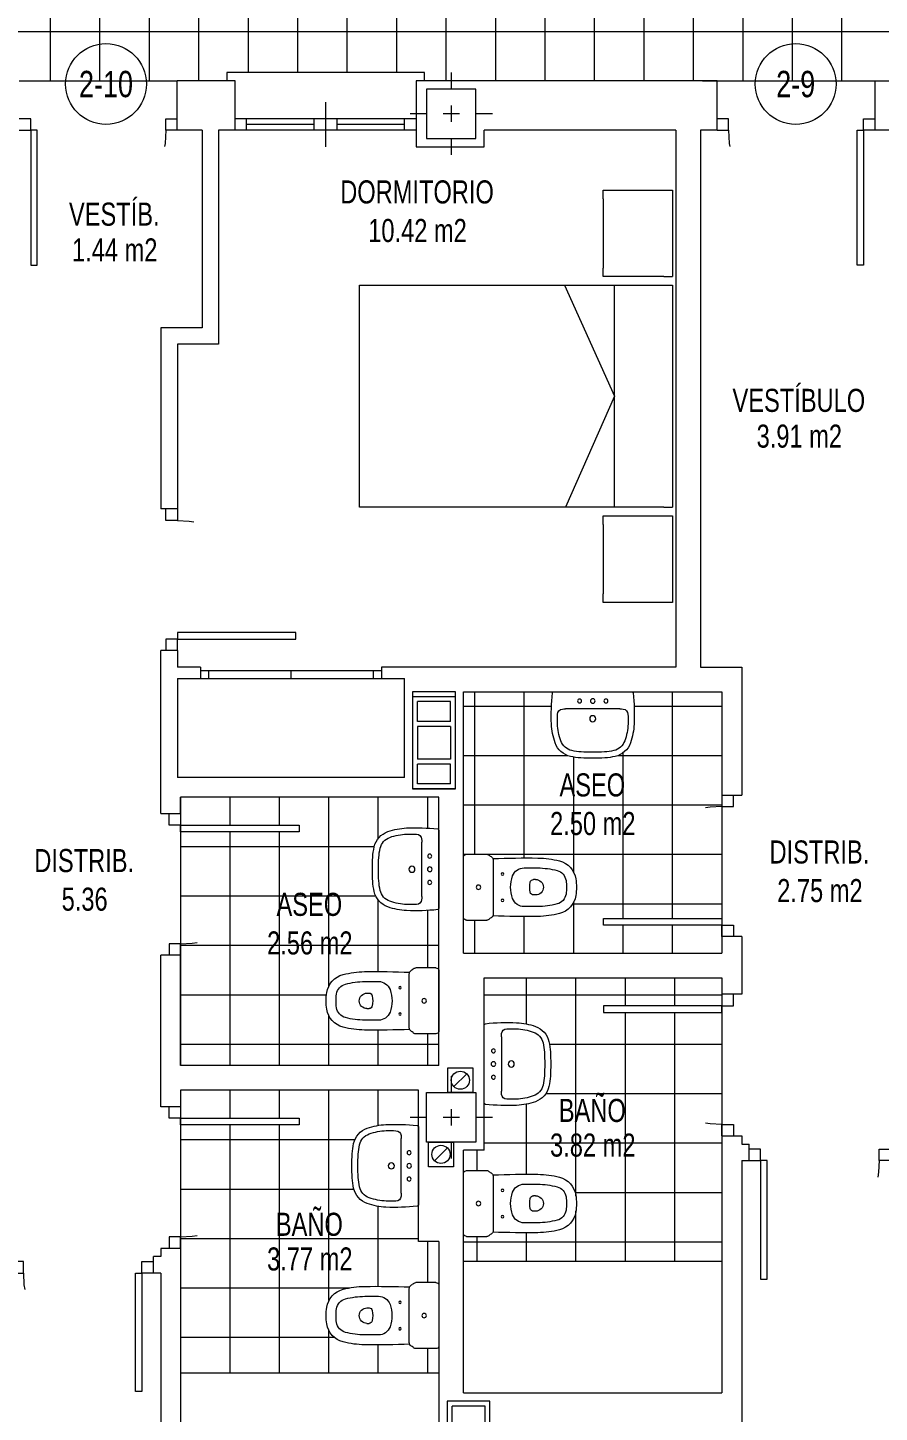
# Model space of a CAD drawing. Header units: millimetres. Extents: x 1426 to 1585, y -58 to 4.
# Drawn here: x 1508.12 to 1513.29, y -48.42 to -40.01 of the extents above; entities that cross this region are included whole.
import ezdxf
from ezdxf.enums import TextEntityAlignment as Align

# ---------------------------------------------------------------- set-up
doc = ezdxf.new("R2010")
doc.units = ezdxf.units.MM
doc.header["$LTSCALE"] = 0.35
doc.linetypes.add('DASHDOT', pattern=[1, 0.5, -0.25, 0, -0.25])
doc.linetypes.add('PUNTOS', pattern=[6.35, 0, -6.35])
for name, color, linetype, lineweight in [('BAJANTES', 9, 'Continuous', 0), ('BARRIDO_PUERTA', 251, 'PUNTOS', 0), ('CARPINTERIA', 4, 'Continuous', 0), ('ESCALERAS', 7, 'Continuous', 0), ('GRAFISMOS', 8, 'DASHDOT', 0), ('MUEBLES', 7, 'Continuous', 0), ('MUROS', 1, 'Continuous', 0), ('PILARES', 7, 'Continuous', 0), ('SANITARIOS', 7, 'Continuous', 0), ('SHUNT', 9, 'Continuous', 0), ('SOLERIA', 251, 'Continuous', 0), ('SUPERFICIES', 2, 'Continuous', 0), ('TEXTOS', 3, 'Continuous', 0)]:
    doc.layers.add(name, color=color, linetype=linetype, lineweight=lineweight)
doc.styles.add('SWIS721 Lt', font='swisscl.ttf')
pattern_1 = [(90, (1509.045820370593, -44.68548044282735), (0.3, 5.551115123125783e-17), []), (7.016477563892661e-15, (1509.045820370593, -44.68548044282735), (5.551115123125783e-17, -0.3), [])]

# ---------------------------------------------------------------- blocks, each defined once
blk = doc.blocks.new('PILAR 30x30')
at = {"layer": 'GRAFISMOS', "ltscale": 0.5}
for p, q in [((0, 0.2499999999999858), (0, -0.2499999999999858)), ((0.2499999999999716, 0), (-0.25, 0))]:
    blk.add_line(p, q, dxfattribs=at)
at = {"layer": 'PILARES'}
blk.add_lwpolyline([(0.1499999999999773, -0.1500000000000021), (0.1499999999999773, 0.149999999999995), (-0.1500000000000057, 0.149999999999995), (-0.1500000000000057, -0.1500000000000021)], close=True, dxfattribs=at)
blk = doc.blocks.new('S INODORO1')
at = {"layer": 'SANITARIOS'}
for p, q in [((0.1882334308126161, 0), (-0.1882334308126303, 0)), ((-0.1999999999999886, -0.01822664579822231), (-0.1999999999999886, -0.1409999999999627)), ((0.1999999999999886, -0.01822664579822231), (0.1999999999999886, -0.1409999999999627)), ((-0.1918808964199457, -0.156575817573966), (-0.1880054885781419, -0.1619811544979335)), ((0.1918808985615499, -0.156575817573966), (0.1880054907197461, -0.1619811544979335)), ((-0.163999997858383, -0.17999999999995), (0.1639999999999873, -0.17999999999995)), ((-0.04699999999999704, -0.4369999973025642), (-0.04699999999999704, -0.4242945784064887)), ((0.04699999999999704, -0.4369999973025642), (0.04699999999999704, -0.4242945784064887))]:
    blk.add_line(p, q, dxfattribs=at)
blk.add_lwpolyline([(0.1177193807845924, -0.3673107612016917, 0.3145851973718788), (0.0683515056235251, -0.2970423673297677)], format="xyb", dxfattribs=at)
for centre, radius in [((0, -0.09000000000003183), 0.0135), ((0, -0.09000000000003183), 0.0135), ((-0.0800000000000125, -0.23599999999999), 0.0075), ((0.0800000000000125, -0.23599999999999), 0.0075)]:
    blk.add_circle(centre, radius, dxfattribs=at)
for centre, radius, start, end in [((0.1800000000000068, -0.01822664579822231), 0.02, 0, 65.69011829601511), ((-0.1800000000000068, -0.01822664579822231), 0.02, 114.3098817039974, 180), ((-0.1810000000000116, -0.1409999999999627), 0.019, 180, 235.0627641955378), ((-0.1639999999999873, -0.1549999999999727), 0.025, 196.2152195323952, 246.6223783547732), ((0.1640000021415915, -0.1549999999999727), 0.025, 293.3776216452268, 343.7847804676048), ((0.1810000021416158, -0.1409999999999627), 0.019, 304.9372358044623, 0), ((5.322258117191922, -0.382957534321692), 5.5, 177.8638331676418, 180.7094562231261), ((-0.163999997858383, -0.1549999999999727), 0.025, 246.6223783547732, 270.000004908241), ((0.1639999999999873, -0.1549999999999727), 0.025, 269.999995091759, 293.3776216452268), ((-5.322258117191922, -0.3829575343216884), 5.5, 359.2905437768738, 2.136166832358183), ((-0.04271969101469608, -0.3675264795811017), 0.075, 109.9839884045838, 179.8352030700626), ((0, -0.4850000000000136), 0.2, 70.01601159542828, 109.9839884045838), ((5.322258117191922, -0.382957534321692), 5.44, 179.8352030700626, 180.7094562231265), ((-0.02700000000001523, -0.4242945784064887), 0.02, 99.71514937207024, 180), ((0, -0.5819999999999936), 0.18, 80.2848506279215, 99.71514937207024), ((0.02700000000001523, -0.4242945784064887), 0.02, 1.017777498068325e-13, 80.28485062792974), ((-5.322258117191922, -0.3829575343216884), 5.44, 359.2905437768735, 0.1647969299373794), ((0.3726375855731305, -0.4442485856892517), 0.55, 180.7094562231261, 194.5394939202496), ((0.3726375855731305, -0.4442485856892517), 0.49, 180.7094562231265, 194.5394939202496), ((0, -0.4370000000000118), 0.047, 179.999996711712, 270), ((0, -0.4370000000000118), 0.047, 270, 3.288288058078042e-06), ((-0.3726375855731305, -0.4442485856892517), 0.49, 345.4605060797502, 359.2905437768735), ((-0.3726375855731305, -0.4442485856892517), 0.55, 345.4605021030711, 359.2905437768738), ((-0.03003993384598402, -0.5486842853060807), 0.134, 194.5394815747347, 261.1838169393084), ((-0.03003993384598402, -0.5486842853060807), 0.074, 194.5394815747347, 261.1838169393084), ((0.03003993384598402, -0.5486842853060807), 0.074, 278.8161830606915, 345.4605184252652), ((0.03003993384598402, -0.5486842853060807), 0.134, 278.8161830606915, 345.4605021030711), ((0, -0.3550000000000182), 0.27, 261.1838164021437, 278.8161839650988), ((0, -0.3550000000000182), 0.33, 261.1838164021437, 278.816183965098)]:
    blk.add_arc(centre, radius, start, end, dxfattribs=at)
blk = doc.blocks.new('S LAVABO1')
at = {"layer": 'SANITARIOS'}
for p, q in [((0.2960817150196817, 0), (-0.2960817150196817, 0)), ((-0.2065305105095376, -0.1299999999999955), (0.206530511432959, -0.1299999999999955))]:
    blk.add_line(p, q, dxfattribs=at)
for centre, radius in [((-0.1000000000000227, -0.07000000000005002), 0.015), ((0, -0.07000000000005002), 0.0175), ((0.1000000000000227, -0.07000000000005002), 0.015), ((0, -0.2050000000000409), 0.023)]:
    blk.add_circle(centre, radius, dxfattribs=at)
for centre, radius, start, end in [((-0.2960817150196817, -0.009999999999990905), 0.01, 90, 173.6261614113595), ((0.2960817150196817, -0.009999999999990905), 0.01, 6.373838588640401, 90), ((1.184708166736641, -0.1754125934993453), 1.5, 173.6261614113596, 182.6930360595679), ((-1.184708166736641, -0.1754125934993453), 1.5, 357.3069639404321, 6.3738385886403), ((1.186135394913322, -0.2209411878851597), 1.454, 178.0233761962638, 180.8979986071595), ((-0.2269999999999754, -0.1710000000000491), 0.04, 95.59371676879408, 179.6994568863144), ((-0.2065305105095376, -0.3799999999999955), 0.25, 90.00000021162609, 95.59371676879408), ((0.2065305105095376, -0.3799999999999955), 0.25, 84.4062832312059, 89.99999978837394), ((0.2269999999999754, -0.1710000000000491), 0.04, 0.3005431136856259, 84.4062832312059), ((-1.186135394913322, -0.2209411878851597), 1.454, 359.1020013928405, 1.97662380373624), ((0.18581257366111, -0.2223976351006058), 0.5, 182.6930360595679, 199.340620271271), ((0.18581257366111, -0.2223976351006058), 0.454, 182.6930360595679, 199.340620271271), ((-0.18581257366111, -0.2223976351006058), 0.454, 340.659379728729, 357.3069639404321), ((-0.18581257366111, -0.2223976351006058), 0.5, 340.659379728729, 357.3069639404321), ((-0.1349999999999909, -0.3350000000000364), 0.16, 199.34062003409, 257.4428701847792), ((-0.1349999999999909, -0.3350000000000364), 0.114, 199.34062003409, 257.4428701847792), ((0.1349999999999909, -0.3350000000000364), 0.114, 282.5571298152208, 340.6593799659099), ((0.1349999999999909, -0.3350000000000364), 0.16, 282.5571298152208, 340.6593799659099), ((-0.06107958876236808, -0.003132898885041868), 0.5, 257.4428701847792, 266.4982176842357), ((-0.06107958876236808, -0.003132898885041868), 0.454, 257.4428701847792, 266.4982176842357), ((0, 0.9950000000000045), 1.5, 266.4982176842357, 273.5017823157644), ((0, 0.9950000000000045), 1.454, 266.4982176842357, 273.5017823157644), ((0.06107958876236808, -0.003132898885041868), 0.454, 273.5017823157644, 282.5571298152208), ((0.06107958876236808, -0.003132898885041868), 0.5, 273.5017823157644, 282.5571298152208)]:
    blk.add_arc(centre, radius, start, end, dxfattribs=at)
blk = doc.blocks.new('A$C70ED1BAF')
at = {"layer": 'MUEBLES'}
for p, q in [((6.757653636668692e-07, 2.504010243155619), (0.4203018946498105, 2.504010243155619)), ((6.757653636668692e-07, 1.978633719550032), (6.757653636668692e-07, 2.504010243155619)), ((0.4203018946498105, 2.504010243155619), (0.4203018946498105, 2.451472590795049)), ((0.4203018946498105, 2.031171371910602), (0.4203018946498105, 2.451472590795049)), ((0.4203018946498105, 2.031171371910602), (0.4203018946498105, 1.978633719550032)), ((0.05253832812593373, 1.978633719550032), (6.757653636668692e-07, 1.978633719550032)), ((0.4203018946498105, 1.978633719550032), (0.05253832812593373, 1.978633719550032)), ((0.05253832812593373, 1.926096067189462), (6.757653636668692e-07, 1.926096067189462)), ((6.757653636668692e-07, 0.5760960671894679), (6.757653636668692e-07, 1.926096067189462)), ((0.05253832812593373, 1.926096067189462), (1.900000675765341, 1.926096067189462)), ((0.3515605242454285, 1.251096067189465), (0.6507561629969132, 1.926096067189462)), ((0.3515605242454285, 1.926096067189462), (0.3515605242454285, 0.5760960671894679)), ((1.900000675765341, 1.926096067189462), (1.900000675765341, 0.5760960671894679)), ((0.6560701479028239, 0.5760960671894679), (0.3515605242454285, 1.251096067189465)), ((0.05253832812593373, 0.5760960671894679), (6.757653636668692e-07, 0.5760960671894679)), ((0.05253832812593373, 0.5253766928542234), (6.757653636668692e-07, 0.5253766928542234)), ((6.757653636668692e-07, 1.692486364390788e-07), (6.757653636668692e-07, 0.5253766928542234)), ((1.900000675765341, 0.5760960671894679), (0.05253832812593373, 0.5760960671894679)), ((0.05253832812593373, 0.5253766928542234), (0.4203018946498105, 0.5253766928542234)), ((0.4203018946498105, 0.5253766928542234), (0.4203018946498105, 0.4728390404936533)), ((0.4203018946498105, 0.0525378216092065), (0.4203018946498105, 0.4728390404936533)), ((0.4203018946498105, 1.692486364390788e-07), (6.757653636668692e-07, 1.692486364390788e-07)), ((0.4203018946498105, 0.0525378216092065), (0.4203018946498105, 1.692486364390788e-07))]:
    blk.add_line(p, q, dxfattribs=at)
blk = doc.blocks.new('bajante')
at = {"layer": 'BAJANTES'}
blk.add_line((-0.03889087296533944, -0.03889087296518312), (0.03889087296511207, 0.03889087296535365), dxfattribs=at)
blk.add_circle((0, 0), 0.055, dxfattribs=at)
blk = doc.blocks.new('SHUNT 56x21')
at = {"layer": 'SHUNT'}
for p, q in [((0, 0.2599999999999909), (0, 0)), ((0.5599999999999454, 0.2599999999996783), (0, 0.2599999999999909)), ((0.5599999999999454, 0.2599999999996783), (0.5599999999999739, -1.56319401867222e-13)), ((0.1500000000000909, 0.2300000000000182), (0.0300000000000864, 0.2300000000000182)), ((0.0300000000000864, 0.2300000000000182), (0.0300000000000864, 0.02999999999997272)), ((0.1500000000000909, 0.2300000000000182), (0.1500000000000909, 0.02999999999997272)), ((0.1800000000000637, 0.2300000000000182), (0.1800000000000637, 0.02999999999997272)), ((0.1800000000000637, 0.2300000000000182), (0.3799999999999955, 0.2300000000000182)), ((0.3799999999999955, 0.2300000000000182), (0.3799999999999955, 0.02999999999997272)), ((0.5299999999999727, 0.2299999999998477), (0.4099999999999682, 0.2299999999998477)), ((0.4099999999999682, 0.2299999999998477), (0.4099999999999682, 0.02999999999980218)), ((0.5299999999999727, 0.2299999999998477), (0.5299999999999727, 0.02999999999980218)), ((0, 0), (0.5599999999999739, -1.56319401867222e-13)), ((0.1500000000000909, 0.02999999999997272), (0.0300000000000864, 0.02999999999997272)), ((0.1800000000000637, 0.02999999999997272), (0.3799999999999955, 0.02999999999997272)), ((0.5299999999999727, 0.02999999999980218), (0.4099999999999682, 0.02999999999980218))]:
    blk.add_line(p, q, dxfattribs=at)
blk = doc.blocks.new('C P082')
at = {"layer": 'BARRIDO_PUERTA'}
blk.add_arc((0.07000000000016371, 0), 0.8200000000001637, 2.605510395054913e-11, 87.20397430368445, dxfattribs=at)
at = {"layer": 'CARPINTERIA'}
for p, q in [((0.07000000000016371, 0.8190238091779065), (0.1100000000005821, 0.8190238091779065)), ((0.07000000000016371, 0), (0.07000000000016371, 0.8190238091779065)), ((0.1100000000005821, 0.8190238091779065), (0.1100000000005821, 0)), ((0, 0), (0.07000000000016371, 0)), ((0.1100000000005821, 0), (0.07000000000016371, 0)), ((0.07000000000016371, 0), (0.07000000000016371, -0.07000000000016371)), ((0.8900000000003274, 0), (0.8900000000003274, -0.07000000000016371)), ((0.9600000000004911, -9.094947017729282e-13), (0.8900000000003274, 0)), ((0.07000000000016371, -0.07000000000016371), (0, -0.07000000000016371)), ((0.8900000000003274, -0.07000000000016371), (0.9600000000004911, -0.07000000000061846))]:
    blk.add_line(p, q, dxfattribs=at)
blk = doc.blocks.new('C P072')
at = {"layer": 'BARRIDO_PUERTA'}
blk.add_arc((0.06790447680714351, -0.0008679941265654634), 0.722096044878664, 0.06887229536583446, 86.65797362140653, dxfattribs=at)
at = {"layer": 'CARPINTERIA'}
for p, q in [((0.07000000000016371, 0.7200000000002547), (0.1100000000005821, 0.7200000000002547)), ((0.07000000000016371, 0), (0.07000000000016371, 0.7200000000002547)), ((0.1100000000005821, 0.7200000000002547), (0.1100000000005821, 0)), ((0, 0), (0.07000000000016371, 0)), ((0.1100000000005821, 0), (0.07000000000016371, 0)), ((0.07000000000016371, 0), (0.07000000000016371, -0.07000000000016371)), ((0.7900000000004184, 0), (0.7900000000004184, -0.07000000000016371)), ((0.8600000000005821, -9.094947017729282e-13), (0.7900000000004184, 0)), ((0.07000000000016371, -0.07000000000016371), (0, -0.07000000000016371)), ((0.7900000000004184, -0.07000000000016371), (0.8600000000005821, -0.07000000000061846))]:
    blk.add_line(p, q, dxfattribs=at)
blk = doc.blocks.new('A$C26967853')
at = {"layer": 'CARPINTERIA'}
for p, q in [((1.200000179804874, 0.4499997227594577), (1.798055109247798e-07, 0.4499997227599408)), ((1.798055109247798e-07, 0.4499997227599408), (1.798055109247798e-07, 0.3999997227597589)), ((1.200000179804874, 0.3999997227592758), (1.200000179804874, 0.4499997227594577)), ((0.6000001798051926, 0.2699997227596356), (0.6000001798051926, -2.772389819938326e-07)), ((0.6000001798056473, 0.1699997227597265), (0.05000017980478333, 0.1699997227597407)), ((0.1200001798054018, 0.09999972275957703), (0.1200001798054018, 0.1699997227597407)), ((0.5300001798059384, 0.09999972275956281), (0.5300001798059384, 0.1699997227597265)), ((1.150000179804692, 0.1699997227592576), (0.6000001798051926, 0.1699997227597265)), ((0.6700001798058111, 0.09999972275956281), (0.6700001798058111, 0.1699997227597265)), ((1.0795937310304, 0.09999972275909386), (1.0795937310304, 0.1699997227592576)), ((0.6000001798056473, 0.09999972275956281), (0.05000017980478333, 0.09999972275957703)), ((0.5300001798059384, 0.134999722759872), (0.1200001798054018, 0.1349997227598863)), ((1.150000179804692, 0.09999972275909386), (0.6000001798051926, 0.09999972275956281)), ((1.0795937310304, 0.1349997227594031), (0.6700001798058111, 0.134999722759872))]:
    blk.add_line(p, q, dxfattribs=at)
blk = doc.blocks.new('ARMARIO 2H')
at = {"layer": 'CARPINTERIA'}
for p, q in [((0, 0.04999999999999716), (1.099999999999909, 0.04999999999999716)), ((0, 0), (1.099999999999909, 0)), ((0.04999999999995453, 0.04999999999999716), (0.04999999999995453, 0)), ((0.5499999999999545, 0.04999999999999716), (0.5499999999999545, 0)), ((1.049999999999955, 0.04999999999999716), (1.049999999999955, 0))]:
    blk.add_line(p, q, dxfattribs=at)

msp = doc.modelspace()

# ---------------------------------------------------------------- hatches: boundary and pattern name
at = {"layer": 'SOLERIA'}
h = msp.add_hatch(dxfattribs=at)
h.set_pattern_fill('ANSI37', color=256, scale=2.403, angle=45, style=0)
h.set_pattern_definition([(90, (1505.251627158006, -39.73548816322316), (-0.300375, 5.551115123125783e-17), []), (180, (1505.251627158006, -39.73548816322316), (-5.551115123125783e-17, -0.300375), [])])
h.paths.add_polyline_path([(1490.303187870864, -39.13549588361904), (1496.951204753269, -39.1354958836185), (1496.951204753269, -37.94551151334705), (1499.151204766196, -37.94551148324029), (1499.151204766196, -39.13549588027013), (1511.402049485929, -39.13549588361851), (1511.402049486787, -39.04549574618766), (1513.552049414036, -39.04549587481575), (1513.552049405238, -39.13549588361875), (1520.200066445148, -39.13549588361909), (1520.200066445148, -40.33548044282728), (1517.582043143207, -40.33548044283207), (1517.582043143207, -40.28548044283189), (1516.382043143207, -40.28548044283237), (1516.382043143207, -40.33548044282717), (1515.87122256936, -40.33548044283256), (1515.87122256936, -40.28548044283237), (1514.67122256936, -40.28548044283189), (1514.67122256936, -40.33548044283207), (1510.525824208757, -40.33548156755221), (1510.525824208757, -40.28548156755203), (1509.325824208757, -40.28548156755155), (1509.325824208757, -40.33548156755173), (1506.707037367578, -40.33548044283207), (1506.707037367578, -40.28548044283189), (1505.507037367579, -40.28548044283237), (1505.507037367579, -40.33548044282717), (1504.996216793731, -40.33548044282724), (1504.996216793731, -40.28548044283237), (1503.796216793732, -40.28548044283189), (1503.796216793732, -40.33548044283207), (1501.177429952552, -40.33548044282664), (1501.177429952552, -40.28548156755155), (1499.977429952553, -40.28548156755203), (1499.977429952553, -40.33548044282724), (1495.832025327116, -40.33548044283207), (1495.832025327116, -40.28548044283189), (1494.632025327117, -40.28548044283237), (1494.632025327117, -40.33548044282717), (1494.121204753269, -40.33548044283256), (1494.121204753269, -40.28548044283237), (1492.92120475327, -40.28548044283189), (1492.92120475327, -40.33548044283207), (1490.303187870864, -40.33548044282731)])
h = msp.add_hatch(dxfattribs=at)
h.set_pattern_fill('ANSI37', color=256, scale=2.4, angle=45, style=0)
h.set_pattern_definition([(90, (1512.332435728189, -45.63251440657005), (0.3, 5.551115123125783e-17), []), (7.016477563892661e-15, (1512.332435728189, -45.63251440657005), (5.551115123125783e-17, -0.3), [])])
h.paths.add_polyline_path([(1510.764121388316, -44.04548044282955), (1511.311413186239, -44.04548044282954, 0.3819936691663465), (1511.303462636538, -44.05259232152222, 0.03958235651460598), (1511.297370379953, -44.24219256755095, 0.07276681690467299), (1511.319502059936, -44.3558719213806, 0.2590936280422781), (1511.412449697554, -44.43841864560243, 0.03953198113714833), (1511.47498305174, -44.44723992149165, 0.03056833146390186), (1511.621574064769, -44.44723992149166, 0.03953198113685166), (1511.684107418955, -44.4384186456026, 0.259093628044552), (1511.777055056574, -44.35587192138011, 0.07276681690441487), (1511.799186736556, -44.24219256755082, 0.03958235651453176), (1511.793094479971, -44.05259232152245, 0.3819936691899143), (1511.78514393027, -44.04548044282954), (1512.33243572819, -44.04548044282952), (1512.33243572819, -44.67251440656934), (1512.33243572819, -44.7425144065697, 0.3968827745499991), (1511.612435728188, -45.42251440656943), (1511.612435728188, -45.46251440656986), (1512.332435728189, -45.46251440656984), (1512.332435728189, -45.53251440657001), (1512.332435728189, -45.63251440657003), (1510.764121388315, -45.63251440657006), (1510.764121388316, -45.42074783738395, 0.2947433310892977), (1510.782348034113, -45.43251440657006), (1510.905121388315, -45.43251440657006, 0.2449887211929895), (1510.920697205889, -45.42439530298972), (1510.926102542813, -45.42051989514821, 0.2235592800724317), (1510.942069130117, -45.40643414175621, 0.0124170109987162), (1511.215180090823, -45.40983465784348, 0.06041829651556675), (1511.346446019171, -45.39226296445974, 0.299274096315954), (1511.445222480922, -45.28309184620854, 0.07708787595138099), (1511.445222480922, -45.18193696693161, 0.2992740963171483), (1511.34644601917, -45.07276584868023, 0.06041829651522308), (1511.215180090823, -45.05519415529667, 0.01241701095727827), (1510.942069131028, -45.05859467134992, 0.2235593041810394), (1510.926102542813, -45.04450891585032), (1510.920697205889, -45.04063350800852, 0.2449887056173604), (1510.905121388315, -45.03251440657008), (1510.782348034113, -45.03251440657008, 0.2947433310818954), (1510.764121388316, -45.0442809757557)])
h.paths.add_polyline_path([(1512.332435728189, -44.7425144065697), (1512.332435728189, -45.42251440656944), (1511.612435728188, -45.42251440656943, -0.3968827745499081)], flags=17)
h = msp.add_hatch(dxfattribs=at)
h.set_pattern_fill('ANSI37', color=256, scale=2.4, angle=45, style=0)
h.set_pattern_definition(pattern_1)
h.paths.add_polyline_path([(1509.045820370593, -44.89548044282804), (1509.765820370593, -44.89548044282804, -0.3968827745496298), (1509.045820370593, -45.57548044282775)], flags=17)
h.paths.add_polyline_path([(1509.765820370593, -44.89548044282804), (1509.765820370593, -44.85548044282762), (1509.045820370593, -44.85548044282762), (1509.045820370593, -44.78548044282744), (1509.045820370593, -44.68548044282736), (1510.61412138831, -44.68548044282738), (1510.61412138831, -44.88668997008258, 0.3819936691777795), (1510.607009509618, -44.87873942038194, 0.03958235651476268), (1510.417409263588, -44.87264716379693, 0.07276681690386003), (1510.30372990976, -44.8947788437785, 0.2590936280430465), (1510.221183185537, -44.98772648139661, 0.03953198113866117), (1510.212361909648, -45.05025983558567, 0.03056833146309331), (1510.212361909647, -45.19685084861072, 0.03953198113836539), (1510.221183185537, -45.25938420279923, 0.2590936280447745), (1510.30372990976, -45.35233184041811, 0.07276681690356435), (1510.417409263588, -45.37446352039958, 0.03958235651461937), (1510.607009509617, -45.36837126381469, 0.381993669241644), (1510.614121388311, -45.36042071411389), (1510.614121388312, -45.63251440656999), (1510.614121388312, -45.73425465929466, 0.2943509252619563), (1510.595906653207, -45.72251440656982), (1510.473133299005, -45.72251440656982, 0.2449887211929895), (1510.457557481431, -45.73063351015016), (1510.452152144507, -45.73450891799167, 0.2235592800723226), (1510.436185557203, -45.74859467138365, 0.01241701099872648), (1510.163074596497, -45.74519415529641, 0.06041829651556497), (1510.031808668149, -45.76276584868013, 0.2992740963158771), (1509.933032206398, -45.87193696693128, 0.07708787595144666), (1509.933032206398, -45.9730918462083, 0.2992740963170969), (1510.03180866815, -46.08226296445965, 0.06041829651522414), (1510.163074596497, -46.09983465784322, 0.01241701095727834), (1510.436185556292, -46.09643414178995, 0.2235593041811486), (1510.452152144507, -46.11051989728956), (1510.457557481431, -46.11439530513136, 0.2449887056173603), (1510.473133299005, -46.1225144065698), (1510.595906653207, -46.1225144065698, 0.2943509252564289), (1510.614121388312, -46.11077415384523), (1510.614121388312, -46.31529035393515), (1509.045820370593, -46.31529035393547), (1509.045820370593, -45.64548044282811), (1509.045820370593, -45.57548044282775, 0.3968827745496298)])
h = msp.add_hatch(dxfattribs=at)
h.set_pattern_fill('ANSI37', color=256, scale=2.4, angle=45, style=0)
h.set_pattern_definition(pattern_1)
h.paths.add_polyline_path([(1511.612435728189, -45.99251440657073), (1512.332435728188, -45.99251440657073), (1512.332435728188, -46.67251440657044, -0.3968827745491747)], flags=17)
h.paths.add_polyline_path([(1510.889120373089, -45.78251440657002), (1512.332435728189, -45.78251440657004), (1512.332435728189, -45.88251440657007), (1512.332435728189, -45.95251440657031), (1511.612435728188, -45.95251440657031), (1511.612435728188, -45.99251440657073, 0.3968827745492657), (1512.332435728188, -46.67251440657044), (1512.332435728188, -46.74251440657071), (1512.332435728187, -47.5030980730971), (1510.764121388308, -47.50309807309713), (1510.764121388309, -47.34133150390864, 0.2947433311207237), (1510.782348034107, -47.35309807309692), (1510.905121388309, -47.35309807309692, 0.2449887212017084), (1510.920697205884, -47.34497896951626), (1510.926102542807, -47.34110356167508, 0.2235592800705622), (1510.942069130111, -47.32701780828307, 0.01241701099872654), (1511.215180090817, -47.33041832437033, 0.06041829651545801), (1511.346446019165, -47.31284663098668, 0.2992740963164019), (1511.445222480916, -47.20367551273544, 0.07708787595149058), (1511.445222480916, -47.10252063345836, 0.2992740963160472), (1511.346446019165, -46.99334951520718, 0.06041829651543541), (1511.215180090817, -46.97577782182353, 0.01241701095728863), (1510.942069131022, -46.97917833787681, 0.2235593041792789), (1510.926102542807, -46.96509258237719), (1510.920697205883, -46.96121717453538, 0.2449887056205317), (1510.905121388309, -46.95309807309695), (1510.782348034107, -46.95309807309695, 0.294743331098294), (1510.764121388309, -46.96486464228374), (1510.76412138831, -46.82965166303891), (1510.889120373089, -46.82965166303891), (1510.889120373089, -46.54294840682014, 0.3819936691911695), (1510.896232251782, -46.55089895652095, 0.03958235651438122), (1511.08583249781, -46.55699121310582, 0.07276681690444765), (1511.199511851639, -46.53485953312408, 0.2590936280422305), (1511.282058575862, -46.44191189550623, 0.03953198113725623), (1511.290879851751, -46.37937854131943, 0.03056833146390108), (1511.290879851751, -46.23278752829052, 0.03953198113714135), (1511.282058575862, -46.17025417410391, 0.2590936280440798), (1511.199511851639, -46.07730653648502, 0.0727668169044666), (1511.08583249781, -46.05517485650312, 0.03958235651447645), (1510.896232251782, -46.06126711308801, 0.3819936691828684), (1510.889120373089, -46.06921766278879)])
h = msp.add_hatch(dxfattribs=at)
h.set_pattern_fill('ANSI37', color=256, scale=2.4, angle=45, style=0)
h.set_pattern_definition([(90, (1509.045820370593, -46.46529035393549), (0.3, 5.551115123125783e-17), []), (7.016477563892661e-15, (1509.045820370593, -46.46529035393549), (5.551115123125783e-17, -0.3), [])])
h.paths.add_polyline_path([(1509.045820861519, -46.6752903539362), (1509.765820370593, -46.6752903539362, -0.3968813616116731), (1509.045823896338, -47.35529034968921)], flags=17)
h.paths.add_polyline_path([(1509.045820370593, -46.56529035393563), (1509.045820370593, -46.46529035393549), (1510.48912037309, -46.46529035393548), (1510.489120373089, -46.68765896170307, 0.3819936691896429), (1510.482008494396, -46.67970841200231, 0.03958235651457175), (1510.292408248368, -46.6736161554174, 0.07276681690386003), (1510.178728894539, -46.69574783539897, 0.2590936280430465), (1510.096182170317, -46.78869547301708, 0.03953198113866117), (1510.087360894428, -46.85122882720614, 0.03056833146309331), (1510.087360894427, -46.99781984023118, 0.03953198113836539), (1510.096182170317, -47.0603531944197, 0.2590936280447745), (1510.17872889454, -47.15330083203857, 0.07276681690356435), (1510.292408248368, -47.17543251202004, 0.03958235651461937), (1510.482008494396, -47.16934025543515, 0.3819936691677928), (1510.489120373089, -47.16138970573439), (1510.489120373089, -47.38375831350201), (1510.614121388307, -47.38375831350201), (1510.614121388306, -47.64552488268904, 0.2947433311004883), (1510.595894742508, -47.63375831350201), (1510.473121388306, -47.63375831350201, 0.2449887211929895), (1510.457545570732, -47.64187741708235), (1510.452140233809, -47.64575282492385, 0.2235592800723226), (1510.436173646504, -47.65983857831583, 0.01241701099872648), (1510.163062685799, -47.6564380622286, 0.06041829651556497), (1510.031796757451, -47.67400975561231, 0.2992740963158771), (1509.933020295699, -47.78318087386346, 0.07708787595144666), (1509.933020295699, -47.88433575314048, 0.2992740963170969), (1510.031796757451, -47.99350687139184, 0.06041829651522414), (1510.163062685799, -48.01107856477541, 0.01241701095727834), (1510.436173645593, -48.00767804872213, 0.2235593041811486), (1510.452140233809, -48.02176380422174), (1510.457545570733, -48.02563921206355, 0.2449887056173603), (1510.473121388307, -48.03375831350198), (1510.595894742508, -48.03375831350198, 0.2947433310615354), (1510.614121388305, -48.02199174431762), (1510.614121388305, -48.18375831350199), (1509.045824208746, -48.18375831350213), (1509.045824208746, -47.42529035393635), (1509.045823896338, -47.35529034968921, 0.3968813616116731), (1509.765820370593, -46.6752903539362), (1509.765820370593, -46.63529035393579), (1509.045820683, -46.63529035393578)])

# ---------------------------------------------------------------- linework, layer by layer
at = {"layer": 'ESCALERAS'}
for points in [[(1510.454121388318, -44.63548044282738), (1510.714121388318, -44.63548044282738), (1510.714121388318, -44.04548044282694), (1510.454121388318, -44.04548044282694)], [(1510.8191391676, -46.32965166303908), (1510.8191391676, -46.47965166303894), (1510.6691391676, -46.47965166303894), (1510.6691391676, -46.32965166303908)], [(1510.701620880701, -46.77965166303893), (1510.701620880701, -46.92965166303879), (1510.551620880701, -46.92965166303879), (1510.551620880701, -46.77965166303893)], [(1510.664121388304, -48.94309807309752), (1510.924121388304, -48.94309807309752), (1510.924121388304, -48.35309807309708), (1510.664121388304, -48.35309807309708)]]:
    msp.add_lwpolyline(points, close=True, dxfattribs=at)
at = {"layer": 'MUROS', "lineweight": 0}
for p, q in [((1509.375824208757, -40.33548044282615), (1509.025057193689, -40.33548044282957)), ((1510.476637107829, -40.33548044282724), (1510.47609513429, -40.73551132440966)), ((1512.303211951787, -40.33548044282724), (1510.476637107829, -40.33548044282724)), ((1513.263211951788, -40.33548044282723), (1514.72122256936, -40.33548044282725)), ((1509.17582420876, -40.63548044282951), (1509.025060437472, -40.63548044282962)), ((1509.17582420876, -40.63548044282735), (1509.175824208762, -41.83548044283268)), ((1509.384296520816, -40.63546500204499), (1509.275824208759, -40.63548044282943)), ((1509.27582420876, -40.63548044282735), (1509.275824208762, -41.93548044283268)), ((1509.375824208757, -40.63548044282934), (1509.275824208757, -40.63548044282943)), ((1509.476395290801, -40.63546612676478), (1509.367922978744, -40.63548156754921)), ((1512.05243572819, -40.63548044282727), (1510.889128049392, -40.63548044282815)), ((1510.889128049392, -40.73551132440968), (1510.889128049392, -40.63548044282815)), ((1512.05243572819, -40.63548044282735), (1512.052435728191, -43.89548044282697)), ((1512.20243572819, -40.63548044283235), (1512.202435728191, -43.89548044282733)), ((1512.303211951787, -40.63548044283228), (1512.20243572819, -40.63548044283228)), ((1513.352451003443, -40.63548044283227), (1513.263211951788, -40.63548044283228)), ((1510.47609513429, -40.73551132440966), (1510.889128049392, -40.73551132440968)), ((1508.925824208748, -41.83548044283268), (1508.925824208747, -42.93548044282608)), ((1509.175824208762, -41.83548044283268), (1508.925824208748, -41.83548044283268)), ((1509.025827031679, -41.93548044283271), (1509.025827031676, -42.93548044282606)), ((1509.275824208762, -41.93548044283268), (1509.025827031679, -41.93548044283271)), ((1509.025827031677, -43.79548044282664), (1509.025827031677, -43.89548044282665)), ((1509.165365671668, -43.89548044282696), (1509.025827031677, -43.89548044282663)), ((1509.025827031676, -43.96548044282736), (1509.165365671668, -43.96548044282712)), ((1509.025827031677, -43.96548044282735), (1509.025827031676, -44.56548044282733)), ((1512.052435728191, -43.89548044282697), (1510.265365671668, -43.8954804428269)), ((1510.764121388317, -45.63251440657005), (1510.764121388318, -44.04548044282689)), ((1510.404121388318, -44.56548044282736), (1509.025827031676, -44.56548044282733)), ((1510.614121388314, -44.68548044282736), (1509.045820370594, -44.68548044282735)), ((1512.33243572819, -45.53251440656999), (1512.33243572819, -45.63251440657003)), ((1512.452435728191, -45.53251440657008), (1512.45243572819, -45.88251440656999)), ((1508.925820370595, -46.56529035393564), (1508.925820370595, -45.64548044282822)), ((1509.045820370595, -46.3152903539355), (1509.045820370595, -45.64548044282808)), ((1510.764121388317, -45.63251440657005), (1512.33243572819, -45.63251440657005)), ((1510.889120373091, -45.78251440657002), (1512.33243572819, -45.78251440657002)), ((1510.889120373091, -46.82965166303891), (1510.889120373091, -45.78251440657002)), ((1512.332435728191, -45.78251440657001), (1512.332435728191, -45.8825144065701)), ((1510.614121388314, -46.31529035393513), (1509.045820370595, -46.3152903539355)), ((1510.489120373092, -46.46529035393548), (1509.045820370594, -46.46529035393548)), ((1509.045820370594, -46.46529035393548), (1509.045820370595, -46.5652903539356)), ((1509.045820370595, -46.5652903539356), (1508.925820370595, -46.56529035393564)), ((1512.332435728189, -46.74251440657071), (1512.332435728189, -48.30309807309714)), ((1510.889120373091, -46.82965166303891), (1510.764121388311, -46.82965166303891)), ((1510.764121388309, -48.3030980730971), (1510.764121388311, -46.82965166303891)), ((1512.452435728189, -46.89251440657197), (1512.452435728188, -49.19309807309336)), ((1510.614121388309, -47.38375831350201), (1510.614121388304, -48.94309807309754)), ((1508.925824208746, -47.47529035393627), (1508.880824208746, -47.47529035393624)), ((1508.880824208746, -47.57529035393595), (1508.880824208747, -47.47529035393624)), ((1508.925824208748, -47.42529035393628), (1508.925824208748, -47.47529035393627)), ((1509.045824208748, -47.42529035393637), (1509.045824208748, -48.94309807309765)), ((1508.925824208745, -47.57529035393737), (1508.880824208746, -47.57529035393737)), ((1508.925824208748, -47.57529035393737), (1508.925824208748, -49.06309807309766)), ((1510.76412138831, -48.3030980730971), (1512.332435728189, -48.30309807309714))]:
    msp.add_line(p, q, dxfattribs=at)
at = {"layer": 'MUROS'}
for p, q in [((1509.025060437472, -40.63548044282962), (1509.025060437472, -40.33548044282993)), ((1509.375824208757, -40.63548044282934), (1509.375824208757, -40.33548044282615)), ((1512.213972900132, -40.33549588361414), (1512.303211951787, -40.33549588361414)), ((1512.303211951787, -40.63548044282927), (1512.303211951787, -40.33549588361414)), ((1513.263211951789, -40.6354804428298), (1513.263211951788, -40.33548044282777)), ((1509.025827031676, -42.93548044282608), (1508.925824208747, -42.93548044282608)), ((1509.025827031677, -43.79548044282664), (1508.925820370594, -43.79548044282664)), ((1508.925820370594, -44.78548044282739), (1508.925820370594, -43.79548044282664)), ((1509.165365671668, -43.89548044282696), (1509.165365671668, -43.96548044282712)), ((1510.265365671668, -43.8954804428269), (1510.265365671669, -43.96548044282303)), ((1510.265365671669, -43.96548044282303), (1510.404121388318, -43.96548044282302)), ((1510.404121388318, -44.56548044282736), (1510.404121388318, -43.96548044282302)), ((1512.202435728191, -43.89548044282733), (1512.452435728191, -43.89548044282737)), ((1512.452435728191, -43.89548044282737), (1512.452435728191, -44.67251440656921)), ((1510.764121388318, -44.04548044282689), (1512.332435728191, -44.04548044282689)), ((1512.332435728191, -44.04548044282689), (1512.332435728192, -44.67251440656936)), ((1509.045820370594, -44.78548044282743), (1509.045820370594, -44.68548044282735)), ((1510.614121388314, -46.31529035393513), (1510.614121388314, -44.68548044282736)), ((1512.332435728192, -44.67251440656936), (1512.452435728191, -44.67251440656921)), ((1508.925820370594, -44.78548044282739), (1509.045820370594, -44.78548044282743)), ((1512.452435728191, -45.53251440657008), (1512.33243572819, -45.53251440656999)), ((1509.045820370595, -45.64548044282808), (1508.925820370597, -45.64548044282822)), ((1510.614121388314, -45.63251440656999), (1510.614121388314, -45.63251440656965)), ((1512.452435728191, -45.88251440656999), (1512.332435728191, -45.8825144065701)), ((1512.332435728189, -46.74251440657071), (1512.452435728191, -46.74251440657086)), ((1512.45243572819, -46.74251440657086), (1512.45243572819, -46.79251440657087)), ((1512.452435728191, -46.79251440657087), (1512.497435728191, -46.79251440657084)), ((1512.497435728191, -46.89251440657055), (1512.49743572819, -46.79251440657081)), ((1512.452435728192, -46.89251440657197), (1512.497435728191, -46.89251440657194)), ((1509.045824208748, -47.42529035393637), (1508.925824208748, -47.42529035393628))]:
    msp.add_line(p, q, dxfattribs=at)
at = {"layer": 'MUROS', "lineweight": 0}
msp.add_lwpolyline([(1510.61411935787, -47.38375831350201), (1510.48912037309, -47.38375831350201), (1510.489120373092, -46.46529035393548)], dxfattribs=at)
at = {"layer": 'SANITARIOS'}
for p, q in [((1510.76412138831, -47.50309807309711), (1512.332435728189, -47.50309807309711)), ((1510.614121388305, -48.18375831350199), (1509.045824208748, -48.18375831350213))]:
    msp.add_line(p, q, dxfattribs=at)
at = {"layer": 'SOLERIA'}
for p, q in [((1508.065060437472, -40.3354804428276), (1509.025057193689, -40.33548044282957)), ((1512.303211951787, -40.33548044282724), (1513.263211951788, -40.33548044282723)), ((1512.332435728189, -44.67251440656943), (1512.332435728189, -45.53251440657001)), ((1509.045820370593, -44.78548044282744), (1509.045820370593, -45.64548044282811)), ((1512.332435728189, -45.88251440657007), (1512.332435728188, -46.74251440657071)), ((1509.045820370593, -46.56529035393563), (1509.045824208746, -47.42529035393635))]:
    msp.add_line(p, q, dxfattribs=at)
at = {"layer": 'TEXTOS', "color": 7}
for centre in [(1508.592306023078, -40.35493622432606), (1512.780460703828, -40.35493622433109)]:
    msp.add_circle(centre, 0.2455440864008728, dxfattribs=at)

# ---------------------------------------------------------------- block references
at = {"layer": 'BAJANTES', "rotation": 180}
for p in [(1510.744139167599, -46.40465166303901), (1510.626620880701, -46.85465166303886)]:
    msp.add_blockref('bajante', p, dxfattribs=at)
at = {"layer": 'CARPINTERIA'}
for name, p in [('A$C26967853', (1509.325824028952, -40.73548129031149)), ('ARMARIO 2H', (1509.165365671669, -43.96548044282303))]:
    msp.add_blockref(name, p, dxfattribs=at)
at = {"layer": 'CARPINTERIA', "xscale": -1}
for name, p, rotation in [('C P082', (1508.065060437472, -40.63548044283022), 180), ('C P072', (1509.025827031677, -43.79548044282664), 270), ('C P072', (1512.332435728189, -45.8825144065702), 90), ('C P072', (1512.497435728191, -46.89251440657146), 180)]:
    msp.add_blockref(name, p, dxfattribs=dict(at, rotation=rotation))
at = {"layer": 'CARPINTERIA'}
for name, p, rotation in [('C P082', (1513.263211951789, -40.63548044282985), 180.0000000000227), ('C P072', (1512.33243572819, -45.5325144065699), 90), ('C P072', (1509.045820370594, -44.78548044282739), 270), ('C P072', (1509.045820370595, -46.56529035393562), 270), ('C P072', (1508.880824208746, -47.57529035393686), 180)]:
    msp.add_blockref(name, p, dxfattribs=dict(at, rotation=rotation))
at = {"layer": 'MUEBLES', "rotation": 180}
msp.add_blockref('A$C70ED1BAF', (1512.032436403956, -40.99938437563791), dxfattribs=at)
at = {"layer": 'PILARES'}
for p in [(1510.689128049392, -40.53549588361864), (1510.689128049392, -40.53549588361857)]:
    msp.add_blockref('PILAR 30x30', p, dxfattribs=at)
at = {"layer": 'PILARES', "xscale": -1}
msp.add_blockref('PILAR 30x30', (1510.689128049392, -46.62965166303892), dxfattribs=at)
at = {"layer": 'SANITARIOS', "xscale": -0.7999999999999545, "yscale": 0.8000000000000114, "zscale": 0.8}
msp.add_blockref('S LAVABO1', (1511.548278558255, -44.04548044282689), dxfattribs=at)
at = {"layer": 'SANITARIOS', "xscale": -0.8000000000000114, "yscale": 0.8000000000000114, "zscale": 0.8}
for p, rotation in [((1510.614121388311, -45.12355534209826), 270), ((1510.889120373091, -46.30608303480447), 90), ((1510.489120373091, -46.92452433371873), 270)]:
    msp.add_blockref('S LAVABO1', p, dxfattribs=dict(at, rotation=rotation))
at = {"layer": 'SANITARIOS', "xscale": -1}
for p, rotation in [((1510.764121388317, -45.23251440657007), 90), ((1510.614133299007, -45.92251440656981), 270), ((1510.764121388311, -47.15309807309692), 90), ((1510.614121388308, -47.833758313502), 270)]:
    msp.add_blockref('S INODORO1', p, dxfattribs=dict(at, rotation=rotation))
at = {"layer": 'SHUNT', "rotation": 270}
for p in [(1510.454121388318, -44.07548044282741), (1510.664121388304, -48.35309807309708)]:
    msp.add_blockref('SHUNT 56x21', p, dxfattribs=at)

# ---------------------------------------------------------------- texts
at = {"layer": 'SUPERFICIES', "style": 'SWIS721 Lt'}
for s, p in [('10.42 m2', (1510.483960787209, -41.17442053642896)), ('1.44 m2', (1508.645482820151, -41.2923237034889)), ('3.91 m2', (1512.802435728191, -42.42300992389738)), ('2.50 m2', (1511.548278558255, -44.7753928171637)), ('5.36', (1508.462759733764, -45.23488041196045)), ('2.75 m2', (1512.927435728191, -45.1827326145017)), ('2.56 m2', (1509.829970879454, -45.50078298255163)), ('3.82 m2', (1511.548278558249, -46.72815109629897)), ('3.77 m2', (1509.829972798526, -47.41971006495678))]:
    msp.add_text(s, height=0.14, dxfattribs=at).set_placement(p, align=Align.TOP_CENTER)
at = {"layer": 'TEXTOS', "color": 2, "style": 'SWIS721 Lt'}
for s, p in [('2-10', (1508.592306023078, -40.35493622432606)), ('2-9', (1512.780460703828, -40.35493622433109))]:
    msp.add_text(s, height=0.16, dxfattribs=at).set_placement(p, align=Align.MIDDLE)
at = {"layer": 'TEXTOS', "style": 'SWIS721 Lt'}
for s, p in [('DORMITORIO', (1510.481204945627, -41.01005575703734)), ('VESTÍB.', (1508.642726978569, -41.12795892409729)), ('VESTÍBULO', (1512.799679886609, -42.25864514450578)), ('ASEO', (1511.545522716673, -44.61102803777208)), ('DISTRIB.', (1512.92467988661, -45.01836783511011)), ('DISTRIB.', (1508.460003892182, -45.07051563256886)), ('ASEO', (1509.827215037872, -45.33641820316002)), ('BAÑO', (1511.545522716668, -46.56950060262165)), ('BAÑO', (1509.827216956945, -47.26105957127947))]:
    msp.add_text(s, height=0.14, dxfattribs=at).set_placement(p, align=Align.MIDDLE)

doc.saveas('drawing.dxf')
